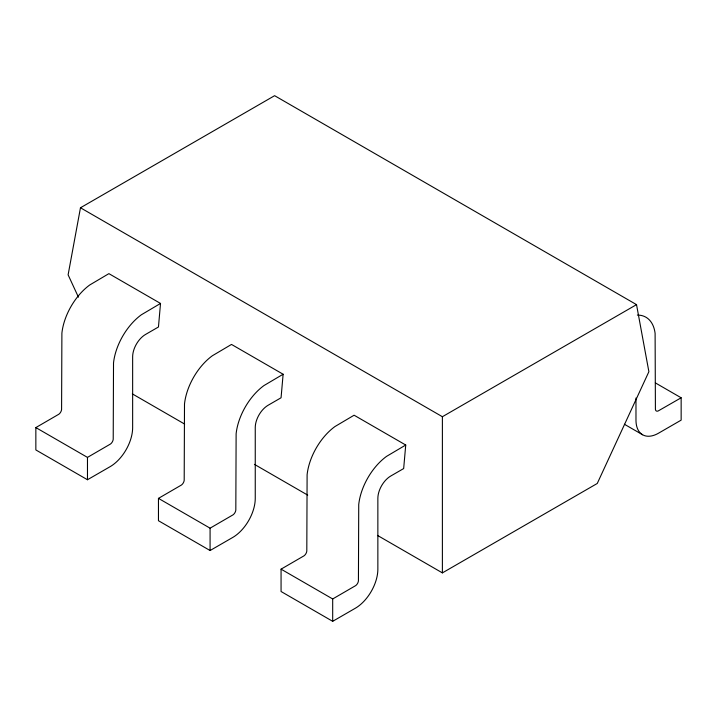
<?xml version="1.0" encoding="UTF-8"?>
<svg xmlns="http://www.w3.org/2000/svg" width="717" height="717" viewBox="0 0 717 717"><rect width="100%" height="100%" fill="white"/><g stroke="black" fill="none" stroke-linecap="round" stroke-linejoin="round"><path stroke-width="1.08" d="M160.518 303.443L158.457 326.988L145.551 334.445A18.248 10.54 -60 0 0 132.645 356.797L132.645 427.583A31.942 18.445 -60 0 1 110.059 466.704L87.474 479.745L35.85 449.935L35.85 427.583L58.848 414.22A4.508 2.599 -60 0 0 61.59 409.479L61.895 333.163A45.691 26.377 -60 0 1 89.715 284.99L108.894 273.643L160.518 303.443L141.339 314.79A45.691 26.377 -60 0 0 113.519 362.963L113.214 439.279A4.508 2.599 -60 0 1 110.472 444.029L87.474 457.392L35.85 427.583M283.125 374.238L281.064 397.774L268.158 405.23A18.248 10.54 -60 0 0 255.252 427.583L255.252 498.369A31.942 18.445 -60 0 1 232.667 537.49L210.081 550.531L158.457 520.721L158.457 498.369L181.455 485.015A4.508 2.599 -60 0 0 184.197 480.265L184.502 403.949A45.691 26.377 -60 0 1 212.322 355.775L231.501 344.429L283.125 374.238L263.946 385.576A45.691 26.377 -60 0 0 236.126 433.758L235.821 510.065A4.508 2.599 -60 0 1 233.079 514.815L210.081 528.178L158.457 498.369M405.732 445.024L403.671 468.559L390.765 476.016A18.248 10.54 -60 0 0 377.859 498.369L377.859 569.155A31.942 18.445 -60 0 1 355.273 608.276L332.688 621.316L281.064 591.507L281.064 569.155L304.062 555.8A4.508 2.599 -60 0 0 306.804 551.05L307.109 474.735A45.691 26.377 -60 0 1 334.929 426.561L354.108 415.215L405.732 445.024L386.553 456.37A45.691 26.377 -60 0 0 358.733 504.544L358.428 580.851A4.508 2.599 -60 0 1 355.686 585.601L332.688 598.964L281.064 569.155M377.474 535.402L442.389 572.883L597.261 483.464L648.885 371.702L636.526 304.635L274.611 95.684L80.474 207.769L68.115 274.835L78.44 297.188M80.474 207.769L442.389 416.72L636.526 304.635M635.979 398.007L635.979 420.135A31.942 18.445 -60 0 0 658.564 433.176L681.15 420.135L681.15 397.783L658.152 410.975A4.508 2.599 -60 0 1 655.41 409.398L655.105 333.432A45.691 26.377 -60 0 0 637.359 315.086M655.338 382.878L681.15 397.783M624.426 424.267L642.593 434.753M132.331 393.875L184.654 424.079M254.418 464.356L307.71 495.124M442.389 416.72L442.389 572.883M332.688 598.964L332.688 621.316M210.081 528.178L210.081 550.531M87.474 457.392L87.474 479.745"/></g></svg>
